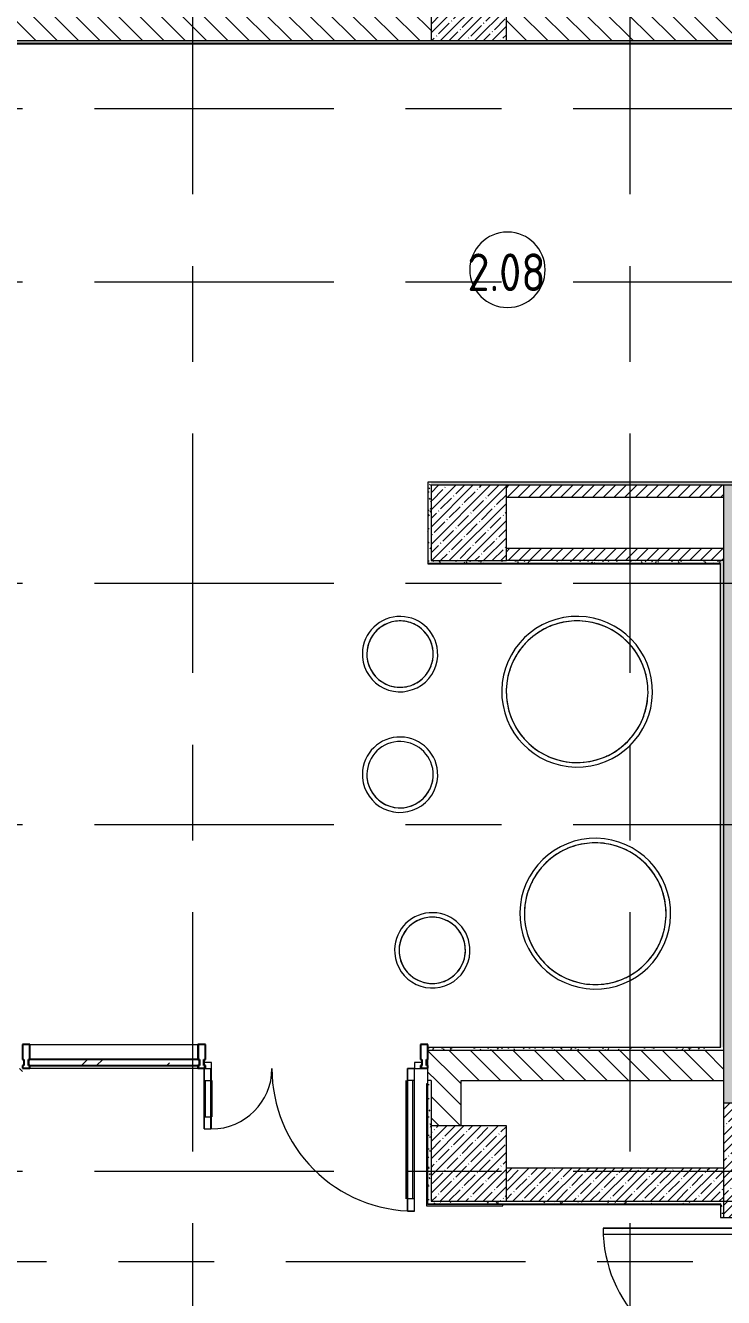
# Model space of a CAD drawing. Header units: millimetres. Extents: x 35147 to 231677, y -8553 to 29000.
# Drawn here: x 70850 to 75480, y 10261 to 18700 of the extents above; entities that cross this region are included whole.
import ezdxf

# ---------------------------------------------------------------- set-up
doc = ezdxf.new("R2010")
doc.units = ezdxf.units.MM
doc.linetypes.add('Осевая', pattern=[3175, 635, -476.25, 1587.5, -476.25])
for name, color, linetype, lineweight in [('A-AREA-IDEN', 7, 'Continuous', 9), ('A-DETL-GENF', 7, 'Continuous', 9), ('A-DOOR', 7, 'Continuous', 9), ('A-DOOR-1', 7, 'Continuous', 13), ('A-GLAZ-CURT', 7, 'Continuous', 9), ('A-GLAZ-CURT-1', 7, 'Continuous', 25), ('A-GLAZ-CWMG', 7, 'Continuous', 9), ('A-GLAZ-CWMG-1', 7, 'Continuous', 25), ('A-WALL', 7, 'Continuous', 9), ('I-WALL', 7, 'Continuous', 9), ('S-COLS', 7, 'Continuous', 9), ('Оси-2', 7, 'Осевая', 9)]:
    doc.layers.add(name, color=color, linetype=linetype, lineweight=lineweight)
for name, color, linetype, lineweight, true_color in [('A-WALL-1', 7, 'Continuous', 9, 0x3c3c3c), ('A-WALL-FNSH-1', 7, 'Continuous', 9, 0x3c3c3c), ('I-FURN-1', 7, 'Continuous', 9, 0xf0f0f0)]:
    doc.layers.add(name, color=color, linetype=linetype, lineweight=lineweight, true_color=true_color)
doc.styles.add('GOST Common_1', font='GOST_Common.ttf', dxfattribs={"width": 0.9, "height": 250})
pattern_1 = [(135, (0, 0), (-70.71068, -70.71068), [])]
pattern_2 = [(45, (0, 0), (-57.02463, 57.02463), []), (45, (57.025, 0), (-57.02463, 57.02463), [100.806, -20.161, 3.353, -16.808])]
pattern_3 = [(45, (0, 0), (-35.35534, 35.35534), [])]
pattern_4 = [(0, (0, 0), (121.92, 30.48), [10.058, -81.382, 10.058, -81.382, -487.68]), (0, (0, 0), (121.92, 30.48), [-182.88, 10.058, -172.822, 10.058, -81.382, -213.36]), (0, (0, 0), (121.92, 30.48), [-457.2, 10.058, -50.902, 10.058, -142.342]), (120, (45.72, 15.24), (-87.356454, 90.345817), [10.058, -81.382, 10.058, -81.382, -487.68]), (120, (45.72, 15.24), (-87.356454, 90.345817), [-182.88, 10.058, -172.822, 10.058, -81.382, -213.36]), (120, (45.72, 15.24), (-87.356454, 90.345817), [-457.2, 10.058, -50.902, 10.058, -142.342]), (240, (60.96, 76.2), (-34.563546, -120.825817), [10.058, -81.382, 10.058, -81.382, -487.68]), (240, (60.96, 76.2), (-34.563546, -120.825817), [-182.88, 10.058, -172.822, 10.058, -81.382, -213.36]), (240, (60.96, 76.2), (-34.563546, -120.825817), [-457.2, 10.058, -50.902, 10.058, -142.342])]

# ---------------------------------------------------------------- blocks, each defined once
blk = doc.blocks.new('BSC_Колонна _Прямоугольная - 650х500-23287315-План размещения напольных электротехнических лючков и розеток 2 этажа в осях 12-23')
at = {"layer": 'S-COLS'}
h = blk.add_hatch(dxfattribs=at)
h.set_pattern_fill('FP_42', color=256, style=0, pattern_type=2)
h.set_pattern_definition([(135, (11225, -75730), (-57.02463, -57.02463), []), (135, (11225, -75672.975), (-57.02463, -57.02463), [100.806, -20.161, 3.353, -16.808])])
h.paths.add_polyline_path([(325, -250), (325, 250), (-325, 250), (-325, -250)])
for p, q in [((325, 250), (-325, 250)), ((-325, 250), (-325, -250)), ((325, -250), (325, 250)), ((-325, -250), (325, -250))]:
    blk.add_line(p, q, dxfattribs=at)
blk = doc.blocks.new('BSC_Колонна _Прямоугольная - 500х500-V30-План размещения напольных электротехнических лючков и розеток 2 этажа в осях 12-23')
at = {"layer": 'S-COLS'}
h = blk.add_hatch(dxfattribs=at)
h.set_pattern_fill('FP_43', color=256, style=0, pattern_type=2)
h.set_pattern_definition([(45, (-73790, -11150), (-57.02463, 57.02463), []), (45, (-73732.975, -11150), (-57.02463, 57.02463), [100.806, -20.161, 3.353, -16.808])])
h.paths.add_polyline_path([(-250, -250), (250, -250), (250, 250), (-250, 250)])
for p, q in [((250, 250), (-250, 250)), ((-250, 250), (-250, -250)), ((250, -250), (250, 250)), ((-250, -250), (250, -250))]:
    blk.add_line(p, q, dxfattribs=at)
blk = doc.blocks.new('BSC_Колонна _Прямоугольная - 500х500-V33-План размещения напольных электротехнических лючков и розеток 2 этажа в осях 12-23')
at = {"layer": 'S-COLS'}
h = blk.add_hatch(dxfattribs=at)
h.set_pattern_fill('FP_45', color=256, style=0, pattern_type=2)
h.set_pattern_definition([(45, (-73790, -15400), (-57.02463, 57.02463), []), (45, (-73732.975, -15400), (-57.02463, 57.02463), [100.806, -20.161, 3.353, -16.808])])
h.paths.add_polyline_path([(-250, -250), (250, -250), (250, 250), (-250, 250), (-250, -9.4)])
for p, q in [((250, 250), (-250, 250)), ((-250, 250), (-250, -250)), ((250, -250), (250, 250)), ((-250, -250), (250, -250))]:
    blk.add_line(p, q, dxfattribs=at)
blk = doc.blocks.new('BSC_Колонна _Прямоугольная - 500х500-V47-План размещения напольных электротехнических лючков и розеток 2 этажа в осях 12-23')
at = {"layer": 'S-COLS'}
h = blk.add_hatch(dxfattribs=at)
h.set_pattern_fill('FP_52', color=256, style=0, pattern_type=2)
h.set_pattern_definition([(45, (-73790, -18850), (-57.02463, 57.02463), []), (45, (-73732.975, -18850), (-57.02463, 57.02463), [100.806, -20.161, 3.353, -16.808])])
h.paths.add_polyline_path([(-250, -250), (250, -250), (250, 250), (-250, 250), (-250, 15)])
for p, q in [((250, 250), (-250, 250)), ((-250, 250), (-250, -250)), ((250, -250), (250, 250)), ((-250, -250), (250, -250))]:
    blk.add_line(p, q, dxfattribs=at)
blk = doc.blocks.new('ПУФ2 - 1_52а-32356763-План размещения напольных электротехнических лючков и розеток 2 этажа в осях 12-23')
at = {"layer": 'I-FURN-1'}
for radius, start, end in [(500, 360, 180), (500, 0, 180), (470, 360, 169.42764), (470, 108, 117), (470, 81, 108), (470, 72, 81), (470, 45, 72), (470, 117, 135), (470, 135, 153), (470, 36, 45), (470, 18, 36), (470, 153, 162), (470, 169.50575, 180), (470, 169.50575, 180), (470, 162, 169.42764), (470, 0, 18), (500, 180, 360), (470, 180, 360), (470, 180, 189), (470, 342, 360), (500, 180, 360), (470, 189, 198), (470, 198, 225), (470, 333, 342), (470, 324, 333), (470, 225, 261), (470, 306, 315), (470, 315, 324), (470, 288, 297), (470, 297, 306), (470, 261, 270), (470, 270, 279), (470, 279, 288)]:
    blk.add_arc((0, 0), radius, start, end, dxfattribs=at)
blk = doc.blocks.new('ПУФ_500 - 1_50б-32041553-План размещения напольных электротехнических лючков и розеток 2 этажа в осях 12-23')
at = {"layer": 'I-FURN-1'}
for radius, start, end in [(250, 360, 180), (250, 0, 180), (220, 360, 180), (220, 0, 154.28571), (220, 154.28571, 180), (250, 180, 360), (220, 180, 360), (220, 180, 360), (250, 180, 360)]:
    blk.add_arc((0, 0), radius, start, end, dxfattribs=at)
blk = doc.blocks.new('ПУФ2 - 1_52б-25464744-План размещения напольных электротехнических лючков и розеток 2 этажа в осях 12-23')
at = {"layer": 'I-FURN-1'}
for radius, start, end in [(500, 360, 180), (500, 0, 180), (470, 360, 180), (470, 108, 117), (470, 99, 108), (470, 90, 99), (470, 81, 90), (470, 72, 81), (470, 63, 72), (470, 126, 135), (470, 117, 126), (470, 45, 63), (470, 144, 153), (470, 135, 144), (470, 36, 45), (470, 27, 36), (470, 153, 162), (470, 18, 27), (470, 162, 180), (470, 0, 18), (500, 180, 360), (470, 180, 360), (470, 180, 189), (470, 351, 360), (500, 180, 360), (470, 189, 198), (470, 333, 351), (470, 198, 216), (470, 324, 333), (470, 216, 225), (470, 225, 234), (470, 297, 315), (470, 315, 324), (470, 234, 243), (470, 243, 261), (470, 279, 297), (470, 261, 270), (470, 270, 279)]:
    blk.add_arc((0, 0), radius, start, end, dxfattribs=at)
blk = doc.blocks.new('ПУФ_500 - 1_50в-32041615-План размещения напольных электротехнических лючков и розеток 2 этажа в осях 12-23')
at = {"layer": 'I-FURN-1'}
for radius, start, end in [(250, 360, 180), (250, 0, 180), (220, 360, 180), (220, 115.71429, 141.42857), (220, 102.85714, 115.71429), (220, 90, 102.85714), (220, 64.28571, 90), (220, 25.71429, 64.28571), (220, 154.28571, 167.14286), (220, 141.42857, 154.28571), (220, 0, 25.71429), (250, 180, 360), (220, 167.14286, 180), (220, 180, 360), (220, 180, 192.85714), (220, 347.14286, 360), (250, 180, 360), (220, 192.85714, 205.71429), (220, 321.42857, 347.14286), (220, 205.71429, 218.57143), (220, 218.57143, 231.42857), (220, 308.57143, 321.42857), (220, 231.42857, 244.28571), (220, 244.28571, 257.14286), (220, 257.14286, 282.85714), (220, 282.85714, 308.57143)]:
    blk.add_arc((0, 0), radius, start, end, dxfattribs=at)
blk = doc.blocks.new('ПУФ_500 - 1_50б-V234-План размещения напольных электротехнических лючков и розеток 2 этажа в осях 12-23')
at = {"layer": 'I-FURN-1'}
for radius, start, end in [(250, 360, 180), (250, 0, 180), (220, 360, 180), (220, 128.57143, 141.42857), (220, 115.71429, 128.57143), (220, 102.85714, 115.71429), (220, 90, 102.85714), (220, 77.14286, 90), (220, 64.28571, 77.14286), (220, 25.71429, 64.28571), (220, 141.42857, 180), (220, 12.85714, 25.71429), (250, 180, 360), (220, 180, 360), (220, 180, 192.85714), (220, 0, 12.85714), (220, 347.14286, 360), (250, 180, 360), (220, 192.85714, 205.71429), (220, 282.85714, 347.14286), (220, 205.71429, 218.57143), (220, 218.57143, 231.42857), (220, 231.42857, 244.28571), (220, 244.28571, 257.14286), (220, 257.14286, 270), (220, 270, 282.85714)]:
    blk.add_arc((0, 0), radius, start, end, dxfattribs=at)
blk = doc.blocks.new('Дверь_Витражная_остекление_ - ДВН_ДАО_Главный вход_1200 в свету Д-22 _п_-32403398-План размещения напольных электротехнических лючков и розеток 2 этажа в осях 12-23')
at = {"layer": 'A-DETL-GENF'}
for p, q in [((650, 920), (610, 920)), ((610, 920), (610, 20)), ((650, 35), (650, 920)), ((-610, 420), (-650, 420)), ((-650, 420), (-650, 35)), ((-610, 20), (-610, 420)), ((-650, 20), (-610, 20)), ((-595, 20), (-650, 20)), ((-595, -50), (-595, 20)), ((595, -50), (595, 20)), ((595, 20), (650, 20)), ((610, 20), (650, 20)), ((-650, -35), (-650, -50)), ((-650, -50), (-595, -50)), ((650, -50), (595, -50)), ((650, -35), (650, -50))]:
    blk.add_line(p, q, dxfattribs=at)
at = {"layer": 'A-DOOR'}
for p, q in [((650, 920), (650, 35)), ((-650, 420), (-650, 35))]:
    blk.add_line(p, q, dxfattribs=at)
for centre, radius, start, end in [((650, 20), 900, 90, 180), ((-650, 20), 400, 360, 90)]:
    blk.add_arc(centre, radius, start, end, dxfattribs=at)
blk = doc.blocks.new('Прямоугольный импост - Импост структурный с накладкой - 160мм Темный-33326237-План размещения напольных электротехнических лючков и розеток 2 этажа в осях 12-23')
at = {"layer": 'A-GLAZ-CWMG-1'}
for p, q in [((-50, 40), (-50, 140)), ((-50, 140), (0, 140)), ((0, 140), (0, 40)), ((-40, 40), (-50, 40)), ((-50, -17), (-50, 0)), ((-50, 0), (-40, 0)), ((-40, 0), (-40, 40)), ((-10, 40), (-10, 0)), ((0, 40), (-10, 40)), ((-10, 0), (0, 0)), ((0, 0), (0, -17)), ((0, -17), (-50, -17))]:
    blk.add_line(p, q, dxfattribs=at)
blk = doc.blocks.new('Дверь_Витражная_остекление_ - В-18-32468702-План размещения напольных электротехнических лючков и розеток 2 этажа в осях 12-23')
at = {"layer": 'A-DETL-GENF'}
for p, q in [((-672.5, 965), (-627.5, 965)), ((-672.5, 965), (-672.5, 20)), ((-627.5, 965), (-672.5, 965)), ((-672.5, 965), (-672.5, 20)), ((-627.5, 965), (-627.5, 20)), ((-627.5, 20), (-627.5, 965)), ((-672.5, 885), (-627.5, 885)), ((-662.5, 885), (-662.5, 100)), ((-618.5, 885), (-618.5, 100)), ((668.5, 340), (668.5, 100)), ((722.5, 420), (677.5, 420)), ((677.5, 420), (677.5, 20)), ((722.5, 420), (677.5, 420)), ((677.5, 420), (677.5, 20)), ((722.5, 340), (677.5, 340)), ((712.5, 340), (712.5, 100)), ((722.5, 420), (722.5, 20)), ((722.5, 20), (722.5, 420)), ((-672.5, 100), (-627.5, 100)), ((722.5, 100), (677.5, 100)), ((-627.5, 20), (-672.5, 20)), ((-672.5, 20), (-627.5, 20))]:
    blk.add_line(p, q, dxfattribs=at)
at = {"layer": 'A-DOOR'}
for p, q in [((-672.5, 965), (-672.5, 20)), ((672.5, 420), (672.5, 20))]:
    blk.add_line(p, q, dxfattribs=at)
for centre, radius, start, end in [((-672.5, 20), 945, 360, 90), ((672.5, 20), 400, 90, 180)]:
    blk.add_arc(centre, radius, start, end, dxfattribs=at)
at = {"layer": 'A-DOOR-1'}
for p, q in [((-672.5, 20), (-722.5, 20)), ((-722.5, 20), (-722.5, -20)), ((-672.5, -20), (-672.5, 20)), ((722.5, 20), (672.5, 20)), ((672.5, 20), (672.5, -20)), ((722.5, -20), (722.5, 20)), ((-722.5, -20), (-672.5, -20)), ((672.5, -20), (722.5, -20))]:
    blk.add_line(p, q, dxfattribs=at)
blk = doc.blocks.new('Системная панель - Стекло - 40мм-32468815-План размещения напольных электротехнических лючков и розеток 2 этажа в осях 12-23')
at = {"layer": 'A-GLAZ-CURT'}
h = blk.add_hatch(dxfattribs=at)
h.set_pattern_fill('FP_64', color=256, style=0, pattern_type=2)
h.set_pattern_definition([(225, (71537, 11700), (282.8427, -282.8427), [200, -600]), (225, (71737, 11800), (282.8427, -282.8427), [600, -200]), (225, (71337, 11900), (282.8427, -282.8427), [200, -600])])
h.paths.add_polyline_path([(-567, 0), (-567, -40), (567, -40), (567, 0), (-321, 0)])
at = {"layer": 'A-GLAZ-CURT-1'}
for p, q in [((567, 0), (-567, 0)), ((-567, 0), (-567, -40)), ((567, -40), (567, 0)), ((-567, -40), (567, -40))]:
    blk.add_line(p, q, dxfattribs=at)
blk = doc.blocks.new('Прямоугольный импост - Импост структурный с накладкой - 160мм Темный-33326239-План размещения напольных электротехнических лючков и розеток 2 этажа в осях 12-23')
at = {"layer": 'A-GLAZ-CWMG-1'}
for p, q in [((-25, 40), (-25, 140)), ((-25, 140), (25, 140)), ((25, 140), (25, 40)), ((-15, 40), (-25, 40)), ((-25, -17), (-25, 0)), ((-25, 0), (-15, 0)), ((-15, 0), (-15, 40)), ((15, 40), (15, 0)), ((25, 40), (15, 40)), ((15, 0), (25, 0)), ((25, 0), (25, -17)), ((25, -17), (-25, -17))]:
    blk.add_line(p, q, dxfattribs=at)
blk = doc.blocks.new('Прямоугольный импост - Импост структурный с накладкой - 160мм Темный-33326242-План размещения напольных электротехнических лючков и розеток 2 этажа в осях 12-23')
at = {"layer": 'A-GLAZ-CWMG-1'}
for p, q in [((0, 140), (-50, 140)), ((-50, 140), (-50, 40)), ((0, 40), (0, 140)), ((-50, 40), (-40, 40)), ((-40, 0), (-50, 0)), ((-50, 0), (-50, -17)), ((-40, 40), (-40, 0)), ((-10, 0), (-10, 40)), ((-10, 40), (0, 40)), ((0, 0), (-10, 0)), ((0, -17), (0, 0)), ((-50, -17), (0, -17))]:
    blk.add_line(p, q, dxfattribs=at)
blk = doc.blocks.new('Прямоугольный импост - Импост структурный с накладкой - 160мм Темный-32468813-План размещения напольных электротехнических лючков и розеток 2 этажа в осях 12-23')
at = {"layer": 'A-GLAZ-CWMG'}
for p, q in [((70880, 11940), (71994, 11940)), ((70880, 11783), (71994, 11783))]:
    blk.add_line(p, q, dxfattribs=at)
blk = doc.blocks.new('Прямоугольный импост - Импост структурный с накладкой - 160мм Темный-33326241-План размещения напольных электротехнических лючков и розеток 2 этажа в осях 12-23')
at = {"layer": 'A-GLAZ-CWMG-1'}
for p, q in [((-25, 40), (-25, 140)), ((-25, 140), (25, 140)), ((25, 140), (25, 40)), ((-15, 40), (-25, 40)), ((-25, -17), (-25, 0)), ((-25, 0), (-15, 0)), ((-15, 0), (-15, 40)), ((15, 40), (15, 0)), ((25, 40), (15, 40)), ((15, 0), (25, 0)), ((25, 0), (25, -17)), ((25, -17), (-25, -17))]:
    blk.add_line(p, q, dxfattribs=at)
blk = doc.blocks.new('Марка_Помещения - Номер-25198446-План размещения напольных электротехнических лючков и розеток 2 этажа в осях 12-23')
at = {"layer": 'A-AREA-IDEN'}
for start, end in [(360, 180), (180, 360)]:
    blk.add_arc((0, 0), 2.5, start, end, dxfattribs=at)

msp = doc.modelspace()

# ---------------------------------------------------------------- hatches: boundary and pattern name
at = {"layer": 'I-WALL'}
h = msp.add_hatch(dxfattribs=at)
h.set_pattern_fill('FP_19', color=256, style=0, pattern_type=2)
h.set_pattern_definition(pattern_1)
h.paths.add_polyline_path([(84200, 18600), (84200, 18800), (80180, 18800), (80180, 18600), (83403.8, 18600)])
h.paths.add_polyline_path([(78580, 18600), (78580, 18800), (77340, 18800), (77340, 18600), (77580.9, 18600)])
h.paths.add_polyline_path([(76210, 18600), (76240, 18600), (76240, 18800), (74040, 18800), (74040, 18600), (76125.1, 18600)])
h.paths.add_polyline_path([(73540, 18600), (73540, 18800), (66760, 18800), (66760, 18600), (73213.7, 18600)])
h = msp.add_hatch(dxfattribs=at)
h.set_pattern_fill('FP_58', color=256, style=0, pattern_type=2)
h.set_pattern_definition(pattern_4)
h.paths.add_polyline_path([(84459, 18580), (84460, 18580), (84460, 18600), (80210, 18599.9), (80210, 18592), (80180, 18592), (80180, 18580), (83403.8, 18580)])
h.paths.add_polyline_path([(77370, 18580), (79080, 18580), (79080, 18592), (79050, 18592), (79050, 18600), (77370, 18599.7), (77370, 18592), (77340, 18592), (77340, 18580)])
h.paths.add_polyline_path([(76240, 18580), (76240, 18592), (76210, 18592), (76210, 18600), (66760, 18600), (66760, 18580), (76210, 18580)])
h = msp.add_hatch(dxfattribs=at)
h.set_pattern_fill('FP_58', color=256, style=0, pattern_type=2)
h.set_pattern_definition(pattern_4)
h.paths.add_polyline_path([(73540, 15150), (73540, 15670), (73520, 15670), (73520, 15150)])
h = msp.add_hatch(dxfattribs=at)
h.set_pattern_fill('FP_58', color=256, style=0, pattern_type=2)
h.set_pattern_definition(pattern_4)
h.paths.add_polyline_path([(83000, 15650), (83000, 15670), (82580, 15670), (82580, 15658), (82610, 15658), (82610, 15650)])
h.paths.add_polyline_path([(81450, 15650), (81450, 15658), (81480, 15658), (81480, 15670), (78580, 15670), (78580, 15658), (78610, 15658), (78610, 15650), (80492.3, 15650)])
h.paths.add_polyline_path([(77450, 15650), (77450, 15658), (77480, 15658), (77480, 15670), (77124.8, 15670), (77124.8, 15658), (77154.8, 15658), (77154.8, 15650)])
h.paths.add_polyline_path([(75560, 15650), (75994.8, 15650), (75994.8, 15658), (76024.8, 15658), (76024.8, 15670), (73540, 15670), (73540, 15650), (74040, 15650)])
h = msp.add_hatch(dxfattribs=at)
h.set_pattern_fill('FP_22', color=256, style=0, pattern_type=2)
h.set_pattern_definition(pattern_3)
h.paths.add_polyline_path([(75480, 15570), (75480, 15650), (74040, 15650), (74040, 15570)])
h = msp.add_hatch(dxfattribs=at)
h.set_pattern_fill('FP_27', color=256, style=0, pattern_type=2)
h.set_pattern_definition([(135, (0, 0), (-75.43415, -75.43415), [106.68, -17.78, 3.556, -17.78]), (135, (0, 75.39), (-75.43415, -75.43415), []), (50, (0, 0), (127.52922, -11.15758), [13.335, -146.685]), (355, (0, 0), (-24.66966, 133.74002), [10.668, -117.348]), (100.451, (10.63, -0.93), (102.85973, 122.58178), [11.333, -124.663]), (46.184, (0, 35.56), (189.75516, -29.43036), [20.002, -220.027]), (96.636, (15.81, 33.1), (166.1822, 173.1996), [17, -186.995]), (351.184, (0, 35.56), (166.18393, 173.19757), [16.002, -176.022]), (21, (17.78, 26.67), (106.13027, -71.58603), [13.335, -146.685]), (326, (17.78, 26.67), (43.26188, 128.93175), [10.668, -117.348]), (71.451, (26.62, 20.7), (149.39198, 57.34505), [11.333, -124.663]), (37.5, (0, 0), (2.162228, 59.188357), [3.353, -112.573, 3.353, -115.773, -117.792]), (37.5, (0, 0), (2.162228, 59.188357), [-235.052, 3.353, -114.44]), (7.5, (0, 0), (46.773857, 70.12615), [3.353, -64.567, 3.353, -109.906, -44.894]), (7.5, (0, 0), (46.773857, 70.12615), [-181.178, 3.353, -41.542]), (327.5, (-39.65, 0), (94.91367, -4.010093), [3.353, -41.097, 3.353, -135.331, -184.023]), (327.5, (-39.65, 0), (94.91367, -4.010093), [-183.134, 3.353, -180.67]), (317.5, (-57.43, 0), (103.69057, 17.79882), [3.353, -54.432, 3.353, -88.748, -130.683]), (317.5, (-57.43, 0), (103.69057, 17.79882), [-149.885, 3.353, -127.33])])
h.paths.add_polyline_path([(75560, 11550), (75560, 15650), (75480, 15650), (75480, 11550)])
h = msp.add_hatch(dxfattribs=at)
h.set_pattern_fill('FP_22', color=256, style=0, pattern_type=2)
h.set_pattern_definition(pattern_3)
h.paths.add_polyline_path([(75460, 15150), (75480, 15150), (75480, 15230), (74040, 15230), (74040, 15150), (75397.3, 15150)])
h = msp.add_hatch(dxfattribs=at)
h.set_pattern_fill('FP_58', color=256, style=0, pattern_type=2)
h.set_pattern_definition(pattern_4)
h.paths.add_polyline_path([(75460, 15130), (75460, 15150), (73520, 15150), (73520, 15130), (75459, 15130)])
h = msp.add_hatch(dxfattribs=at)
h.set_pattern_fill('FP_58', color=256, style=0, pattern_type=2)
h.set_pattern_definition(pattern_4)
h.paths.add_polyline_path([(75460, 11920), (75480, 11920), (75480, 15150), (75460, 15150), (75460, 11921)])
h = msp.add_hatch(dxfattribs=at)
h.set_pattern_fill('FP_19', color=256, style=0, pattern_type=2)
h.set_pattern_definition(pattern_1)
h.paths.add_polyline_path([(75480, 11700), (75480, 11900), (73520, 11900), (73520, 11700), (74669.4, 11700)])
h.paths.add_polyline_path([(70302.2, 11700), (70310, 11700), (70310, 11900), (70234, 11900), (70234, 11700)])
h.paths.add_polyline_path([(70830, 11700), (70830, 11900), (70810, 11900), (70810, 11700)])
h.paths.add_polyline_path([(68754, 11700), (68754, 11900), (68665, 11900), (68665, 11700)])
h = msp.add_hatch(dxfattribs=at)
h.set_pattern_fill('FP_58', color=256, style=0, pattern_type=2)
h.set_pattern_definition(pattern_4)
h.paths.add_polyline_path([(74669.4, 11900), (75480, 11900), (75480, 11920), (73520, 11920), (73520, 11900)])
h = msp.add_hatch(dxfattribs=at)
h.set_pattern_fill('FP_58', color=256, style=0, pattern_type=2)
h.set_pattern_definition(pattern_4)
h.paths.add_polyline_path([(73540, 10900), (73540, 11700), (73520, 11700), (73520, 10900)])
h = msp.add_hatch(dxfattribs=at)
h.set_pattern_fill('FP_19', color=256, style=0, pattern_type=2)
h.set_pattern_definition(pattern_1)
h.paths.add_polyline_path([(73740, 11400), (73740, 11700), (73540, 11700), (73540, 11400)])
h = msp.add_hatch(dxfattribs=at)
h.set_pattern_fill('FP_17', color=256, style=0, pattern_type=2)
h.set_pattern_definition(pattern_2)
h.paths.add_polyline_path([(74669.4, 10900), (75480, 10900), (75480, 11120), (74040, 11120), (74040, 10900)])
h = msp.add_hatch(dxfattribs=at)
h.set_pattern_fill('FP_58', color=256, style=0, pattern_type=2)
h.set_pattern_definition(pattern_4)
h.paths.add_polyline_path([(75459, 10880), (75460, 10880), (75460, 10900), (73520, 10900), (73520, 10880), (74669.4, 10880)])
h = msp.add_hatch(dxfattribs=at)
h.set_pattern_fill('FP_58', color=256, style=0, pattern_type=2)
h.set_pattern_definition(pattern_4)
h.paths.add_polyline_path([(75460, 8300), (75480, 8300), (75480, 9352.3), (75460, 9352.3), (75460, 8301)])
h.paths.add_polyline_path([(75480, 10792.3), (75480, 10900), (75460, 10900), (75460, 10792.3)])
h = msp.add_hatch(dxfattribs=at)
h.set_pattern_fill('FP_17', color=256, style=0, pattern_type=2)
h.set_pattern_definition(pattern_2)
h.paths.add_polyline_path([(75700, 7900), (75700, 9352.3), (75480, 9352.3), (75480, 7900)])
h.paths.add_polyline_path([(75480, 10792.3), (75700, 10792.3), (75700, 10900), (75480, 10900)])

# ---------------------------------------------------------------- linework, layer by layer
at = {"layer": 'A-WALL'}
for p, q in [((66760, 18600), (73540, 18600)), ((74040, 18600), (76210, 18600)), ((75480, 15650), (75480, 11700)), ((75480, 15150), (74040, 15150)), ((75460, 11920), (75460, 15130)), ((73520, 10880), (73520, 11920)), ((75480, 11900), (73520, 11900)), ((73540, 11700), (73520, 11700)), ((75480, 10900), (75480, 10792.3)), ((75460, 10880), (73520, 10880)), ((74015.2, 10879.5), (74015.2, 10879)), ((75460, 10880), (75460, 10792.3))]:
    msp.add_line(p, q, dxfattribs=at)
at = {"layer": 'A-WALL-1'}
for p, q in [((73520, 15670), (73520, 15130)), ((76024.8, 15670), (73520, 15670)), ((75994.8, 15650), (74040, 15650)), ((74040, 15570), (75480, 15570)), ((75480, 15230), (74040, 15230)), ((75459, 15130), (75460, 15130)), ((75460, 11920), (73520, 11920)), ((73540, 11700), (73540, 11400)), ((73740, 11700), (75480, 11700)), ((73740, 11400), (73740, 11700)), ((75480, 11700), (75480, 11550)), ((75480, 11120), (74040, 11120)), ((74040, 10900), (75480, 10900)), ((75460, 10792.3), (75720, 10792.3))]:
    msp.add_line(p, q, dxfattribs=at)
at = {"layer": 'A-WALL-FNSH-1'}
for p, q in [((76240, 18580), (66781, 18580)), ((66781, 18579), (76240, 18579)), ((73519, 15671), (73519, 15129)), ((76024.8, 15671), (73519, 15671)), ((73519, 15129), (75459, 15129)), ((75459, 15130), (73520, 15130)), ((75459, 11921), (75459, 15130)), ((75459, 11921), (73520, 11921)), ((73520, 11921), (73520, 11920)), ((73520, 11680), (73509, 11680)), ((73509, 11680), (73509, 10868.5)), ((73509, 10868.5), (74015.2, 10868.5)), ((73520, 10879.5), (73520, 10880)), ((74015.2, 10879.5), (73520, 10879.5)), ((74015.2, 10880), (74015.2, 10879.5)), ((74015.2, 10879), (75459, 10879)), ((74015.2, 10868.5), (74015.2, 10879)), ((75459, 10879), (75459, 10792.3)), ((75459, 10792.3), (75460, 10792.3))]:
    msp.add_line(p, q, dxfattribs=at)
at = {"layer": 'Оси-2'}
for p, q in [((71960, 593.7), (71960, 24898.1)), ((74860, 593.7), (74860, 24898.1)), ((38446.8, 18150), (82200, 18150)), ((38446.8, 17000), (82200, 17000)), ((38446.8, 15000), (81600, 15000)), ((38446.8, 13400), (81600, 13400)), ((38446.8, 11100), (82200, 11100)), ((39716.8, 10500), (82200, 10500))]:
    msp.add_line(p, q, dxfattribs=at)

# ---------------------------------------------------------------- block references
at = {"layer": 'A-AREA-IDEN', "xscale": 99.99999999999993, "yscale": 99.99999999999993, "zscale": 99.99999999999993}
msp.add_blockref('Марка_Помещения - Номер-25198446-План размещения напольных электротехнических лючков и розеток 2 этажа в осях 12-23', (74047.2, 17079), dxfattribs=at)
at = {"layer": 'A-DOOR'}
for name, p, rotation in [('Дверь_Витражная_остекление_ - В-18-32468702-План размещения напольных электротехнических лючков и розеток 2 этажа в осях 12-23', (72757.5, 11800), 180), ('Дверь_Витражная_остекление_ - ДВН_ДАО_Главный вход_1200 в свету Д-22 _п_-32403398-План размещения напольных электротехнических лючков и розеток 2 этажа в осях 12-23', (75601, 10072.3), 89.99999999999997)]:
    msp.add_blockref(name, p, dxfattribs=dict(at, rotation=rotation))
at = {"layer": 'A-GLAZ-CURT', "rotation": 180}
msp.add_blockref('Системная панель - Стекло - 40мм-32468815-План размещения напольных электротехнических лючков и розеток 2 этажа в осях 12-23', (71437, 11800), dxfattribs=at)
at = {"layer": 'A-GLAZ-CWMG', "extrusion": (0, 0, -1)}
for name, p in [('Прямоугольный импост - Импост структурный с накладкой - 160мм Темный-33326237-План размещения напольных электротехнических лючков и розеток 2 этажа в осях 12-23', (-70830, 11800)), ('Прямоугольный импост - Импост структурный с накладкой - 160мм Темный-33326239-План размещения напольных электротехнических лючков и розеток 2 этажа в осях 12-23', (-72019, 11800)), ('Прямоугольный импост - Импост структурный с накладкой - 160мм Темный-33326241-План размещения напольных электротехнических лючков и розеток 2 этажа в осях 12-23', (-72020, 11800))]:
    msp.add_blockref(name, p, dxfattribs=at)
at = {"layer": 'A-GLAZ-CWMG'}
for name, p in [('Прямоугольный импост - Импост структурный с накладкой - 160мм Темный-32468813-План размещения напольных электротехнических лючков и розеток 2 этажа в осях 12-23', (0, 0)), ('Прямоугольный импост - Импост структурный с накладкой - 160мм Темный-33326242-План размещения напольных электротехнических лючков и розеток 2 этажа в осях 12-23', (73520, 11800))]:
    msp.add_blockref(name, p, dxfattribs=at)
at = {"layer": 'I-FURN-1'}
for name, p, rotation in [('ПУФ_500 - 1_50в-32041615-План размещения напольных электротехнических лючков и розеток 2 этажа в осях 12-23', (73334.7, 14529.5), 184.6613193387897), ('ПУФ2 - 1_52а-32356763-План размещения напольных электротехнических лючков и розеток 2 этажа в осях 12-23', (74509.1, 14280.1), 184.6613193387894), ('ПУФ_500 - 1_50б-32041553-План размещения напольных электротехнических лючков и розеток 2 этажа в осях 12-23', (73334.7, 13729.5), 184.6613193387897), ('ПУФ2 - 1_52б-25464744-План размещения напольных электротехнических лючков и розеток 2 этажа в осях 12-23', (74629.2, 12807.7), 184.6613193387894), ('ПУФ_500 - 1_50б-V234-План размещения напольных электротехнических лючков и розеток 2 этажа в осях 12-23', (73548.3, 12564.4), 184.6613193387897)]:
    msp.add_blockref(name, p, dxfattribs=dict(at, rotation=rotation))
at = {"layer": 'S-COLS'}
for name, p in [('BSC_Колонна _Прямоугольная - 500х500-V47-План размещения напольных электротехнических лючков и розеток 2 этажа в осях 12-23', (73790, 18850)), ('BSC_Колонна _Прямоугольная - 500х500-V33-План размещения напольных электротехнических лючков и розеток 2 этажа в осях 12-23', (73790, 15400)), ('BSC_Колонна _Прямоугольная - 500х500-V30-План размещения напольных электротехнических лючков и розеток 2 этажа в осях 12-23', (73790, 11150))]:
    msp.add_blockref(name, p, dxfattribs=at)
at = {"layer": 'S-COLS', "rotation": 270.0000000000007}
msp.add_blockref('BSC_Колонна _Прямоугольная - 650х500-23287315-План размещения напольных электротехнических лючков и розеток 2 этажа в осях 12-23', (75730, 11225), dxfattribs=at)

# ---------------------------------------------------------------- texts
at = {"layer": 'A-AREA-IDEN', "insert": (73781.5, 17187.6), "char_height": 250, "width": 663.797, "attachment_point": 1, "style": 'GOST Common_1'}
msp.add_mtext('2.08', dxfattribs=at)

doc.saveas('drawing.dxf')
